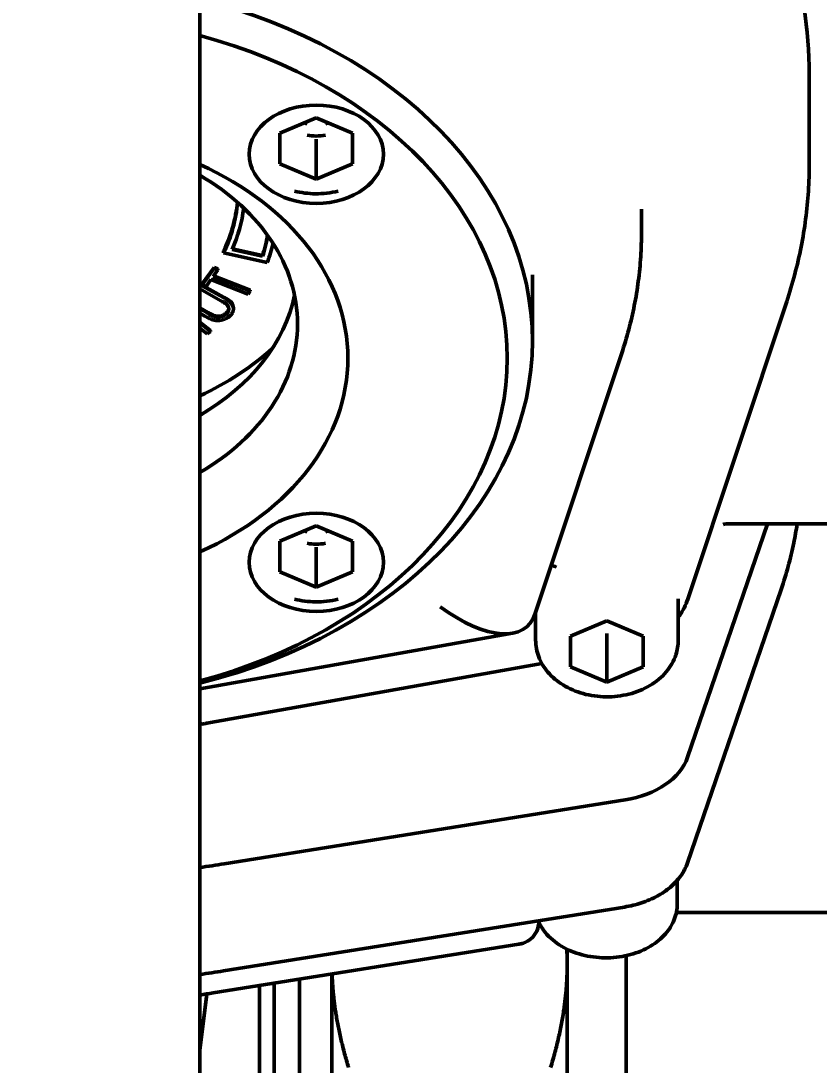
# Model space of a CAD drawing. Header units: inches. Extents: x 11 to 1621, y 11 to 1332.
# Drawn here: x 760.752 to 762.626, y 314.697 to 317.146 of the extents above; entities that cross this region are included whole.
import ezdxf

# ---------------------------------------------------------------- set-up
doc = ezdxf.new("R2010")
doc.units = ezdxf.units.IN
doc.header["$LTSCALE"] = 48
doc.header["$MEASUREMENT"] = 0
doc.layers.add('Dimension (ANSI)', color=7, linetype='Continuous', lineweight=25)
doc.layers.add('Visible (ANSI)', color=7, linetype='Continuous', lineweight=50)
doc.styles.add('Dimension Text', font='tahoma.ttf')
doc.dimstyles.new('ELC FT', dxfattribs={"dimscale": 48, "dimtxt": 0.12, "dimasz": 0.098425, "dimexe": 0.05, "dimexo": 0.1, "dimgap": 0.031496, "dimtad": 1, "dimdec": 5, "dimzin": 3, "dimdsep": 46, "dimlunit": 4, "dimtxsty": 'Dimension Text', "dimcen": 0.09, "dimdle": 0.5, "dimclrd": 5, "dimclre": 5, "dimclrt": 256, "dimadec": 1, "dimazin": 3, "dimtfac": 0.833333, "dimtofl": 0, "dimtmove": 0, "dimatfit": 3, "dimfxl": 0, "dimfrac": 2, "dimtolj": 1, "dimtzin": 0, "dimlwd": 25, "dimlwe": 25, "dimarcsym": 0})

# ---------------------------------------------------------------- blocks, each defined once
blk = doc.blocks.new('*D15')
at = {"layer": 'Defpoints', "color": 0, "linetype": 'Continuous', "transparency": 16777216}
for p in [(804.8774, 319.6302), (264.5024, 280.7711), (804.8774, 187.6927)]:
    blk.add_point(p, dxfattribs=at)
at = {"layer": 'Dimension (ANSI)', "color": 5, "linetype": 'Continuous', "lineweight": 25, "transparency": 16777216}
for p, q in [((804.8774, 314.8302), (804.8774, 185.2927)), ((264.5024, 275.9711), (264.5024, 185.2927)), ((269.2268, 187.6927), (800.153, 187.6927))]:
    blk.add_line(p, q, dxfattribs=at)
at = {"layer": 'Dimension (ANSI)', "color": 5, "linetype": 'Continuous', "transparency": 16777216}
for points in [[(269.2268, 188.4801), (269.2268, 186.9053), (264.5024, 187.6927)], [(800.153, 188.4801), (800.153, 186.9053), (804.8774, 187.6927)]]:
    blk.add_solid(points, dxfattribs=at)
at = {"layer": 'Dimension (ANSI)', "linetype": 'Continuous', "lineweight": 25, "transparency": 16777216, "insert": (534.7524, 192.8408), "char_height": 5.76, "attachment_point": 5, "style": 'Dimension Text'}
blk.add_mtext('\\A1;45\'-0 3/8"', dxfattribs=at)
blk = doc.blocks.new('*D25')
at = {"layer": 'Defpoints', "color": 0, "linetype": 'Continuous', "transparency": 16777216}
for p in [(804.8774, 319.6302), (744.2524, 285.9427), (804.8774, 225.928)]:
    blk.add_point(p, dxfattribs=at)
at = {"layer": 'Dimension (ANSI)', "color": 5, "linetype": 'Continuous', "lineweight": 25, "transparency": 16777216}
for p, q in [((804.8774, 314.8302), (804.8774, 223.528)), ((744.2524, 281.1427), (744.2524, 223.528)), ((748.9768, 225.928), (800.153, 225.928))]:
    blk.add_line(p, q, dxfattribs=at)
at = {"layer": 'Dimension (ANSI)', "color": 5, "linetype": 'Continuous', "transparency": 16777216}
for points in [[(748.9768, 226.7154), (748.9768, 225.1406), (744.2524, 225.928)], [(800.153, 226.7154), (800.153, 225.1406), (804.8774, 225.928)]]:
    blk.add_solid(points, dxfattribs=at)
at = {"layer": 'Dimension (ANSI)', "linetype": 'Continuous', "lineweight": 25, "transparency": 16777216, "insert": (774.5649, 231.076), "char_height": 5.76, "attachment_point": 5, "style": 'Dimension Text'}
blk.add_mtext('\\A1;5\'-0 5/8"', dxfattribs=at)

msp = doc.modelspace()

# ---------------------------------------------------------------- linework, layer by layer
at = {"layer": 'Visible (ANSI)'}
for p, q in [((761.172429, 334.773116), (761.172429, 302.503616)), ((762.602504, 316.811907), (762.602504, 317.019997)), ((761.360454, 316.882446), (761.445693, 316.918438)), ((761.445693, 316.918438), (761.530932, 316.882446)), ((761.423953, 316.904477), (761.418291, 316.906868)), ((761.473095, 316.906868), (761.467433, 316.904477)), ((761.360454, 316.810463), (761.360454, 316.882446)), ((761.445693, 316.774471), (761.445693, 316.868447)), ((761.530932, 316.882446), (761.530932, 316.810463)), ((761.445693, 316.774471), (761.360454, 316.810463)), ((761.530932, 316.810463), (761.445693, 316.774471)), ((762.208803, 316.650805), (762.208803, 316.704506)), ((761.228262, 316.606221), (761.228262, 316.601925)), ((761.228262, 316.601925), (761.33009, 316.579218)), ((761.319338, 316.593656), (761.248313, 316.609495)), ((761.319338, 316.595804), (761.249162, 316.611454)), ((761.319338, 316.593656), (761.319338, 316.595804)), ((761.177605, 316.528926), (761.205628, 316.567622)), ((761.177605, 316.526778), (761.205628, 316.565474)), ((761.214991, 316.561856), (761.203596, 316.546126)), ((761.204811, 316.547803), (761.290668, 316.514552)), ((761.205628, 316.567622), (761.214991, 316.564004)), ((761.205628, 316.567622), (761.205628, 316.565474)), ((761.205628, 316.565474), (761.214991, 316.561856)), ((761.214991, 316.564004), (761.214991, 316.561856)), ((761.952897, 316.394844), (761.952897, 316.550051)), ((761.172429, 316.52443), (761.175825, 316.527668)), ((761.172429, 316.522282), (761.175825, 316.52552)), ((761.175825, 316.527668), (761.228514, 316.498097)), ((761.175825, 316.527668), (761.175825, 316.52552)), ((761.175825, 316.52552), (761.228514, 316.495949)), ((761.177605, 316.528926), (761.177605, 316.526778)), ((761.186968, 316.52316), (761.177605, 316.526778)), ((761.198385, 316.538939), (761.186968, 316.52316)), ((761.285456, 316.505218), (761.198385, 316.538939)), ((761.203596, 316.546126), (761.290668, 316.512404)), ((761.221823, 316.489569), (761.172429, 316.517291)), ((761.290668, 316.512404), (761.285456, 316.505218)), ((761.290668, 316.512404), (761.290668, 316.514552)), ((762.549403, 316.48763), (762.317181, 315.789392)), ((761.172429, 316.472557), (761.190863, 316.462211)), ((761.172429, 316.470409), (761.190863, 316.460063)), ((761.184172, 316.453684), (761.172429, 316.460274)), ((761.202832, 316.455913), (761.202832, 316.453765)), ((761.235139, 316.461291), (761.235139, 316.459143)), ((761.251193, 316.469897), (761.251193, 316.472045)), ((761.172429, 316.439498), (761.19743, 316.419405)), ((761.172429, 316.43735), (761.19743, 316.417257)), ((761.18926, 316.411831), (761.172429, 316.425359)), ((761.19743, 316.417257), (761.18926, 316.411831)), ((761.19743, 316.419405), (761.19743, 316.417257)), ((762.162373, 316.366482), (761.959401, 315.756191)), ((761.360454, 315.925524), (761.445693, 315.961516)), ((761.445693, 315.961516), (761.530932, 315.925524)), ((762.317023, 315.419184), (762.504421, 315.966035)), ((762.504421, 315.966035), (762.317023, 315.419184)), ((762.407349, 315.966035), (762.407361, 315.966035)), ((762.407351, 315.966035), (762.858409, 315.966035)), ((761.423953, 315.947555), (761.418291, 315.949946)), ((761.473095, 315.949946), (761.467433, 315.947555)), ((761.360454, 315.853541), (761.360454, 315.925524)), ((761.445693, 315.817549), (761.445693, 315.911525)), ((761.530932, 315.925524), (761.530932, 315.853541)), ((761.445693, 315.817549), (761.360454, 315.853541)), ((761.530932, 315.853541), (761.445693, 315.817549)), ((762.316477, 315.171113), (762.5363, 315.812585)), ((762.295023, 315.790342), (762.295023, 315.693693)), ((761.960378, 315.759129), (761.960378, 315.693693)), ((762.042462, 315.702835), (762.127701, 315.738826)), ((762.127701, 315.738826), (762.212939, 315.702835)), ((761.90567, 315.709739), (761.172429, 315.57931)), ((762.042462, 315.630851), (762.042462, 315.702835)), ((762.127701, 315.594859), (762.127701, 315.708973)), ((762.212939, 315.702835), (762.212939, 315.630851)), ((761.975137, 315.638645), (761.188466, 315.498712)), ((762.127701, 315.594859), (762.042462, 315.630851)), ((762.212939, 315.630851), (762.127701, 315.594859)), ((761.22956, 315.169088), (762.170137, 315.319008)), ((762.170137, 315.319008), (761.22956, 315.169088)), ((762.292661, 315.13054), (762.292661, 315.075422)), ((761.228179, 314.917977), (762.168756, 315.067896)), ((762.898716, 315.054932), (762.290523, 315.054932)), ((761.967858, 315.035835), (761.967858, 315.035875)), ((761.203353, 314.866451), (761.920933, 314.980827)), ((761.920924, 314.980826), (761.920935, 314.980828)), ((762.034429, 314.932844), (762.034429, 314.968678)), ((762.034429, 314.506558), (762.034429, 314.932844)), ((762.172429, 314.953779), (762.172429, 314.367432)), ((761.482429, 314.910934), (761.482429, 314.506558)), ((761.312429, 314.744268), (761.312429, 314.883837)), ((761.346429, 314.889256), (761.346429, 314.489482)), ((761.405979, 314.898748), (761.405979, 314.429932)), ((761.188916, 314.864197), (761.172429, 314.732273)), ((761.312429, 314.744268), (761.312429, 314.6651))]:
    msp.add_line(p, q, dxfattribs=at)
for centre, major_axis, ratio, start_param, end_param in [((760.79148, 317.019997), (1.811024, 0), 0.7313537, 0, 0.23860247), ((760.79148, 316.394844), (1.161417, 0), 0.7313537, 5.04657848, 7.51979214), ((760.79148, 316.354568), (1.102362, 0), 0.7313537, 5.0652407, 7.50112992), ((761.445693, 316.940431), (0.088583, 0), 0.7313537, 4.464433, 4.96034496), ((760.79148, 316.354568), (0.728346, 0), 0.7313537, 5.26279437, 7.30357624), ((760.79148, 316.435119), (0.610236, 0), 0.7313537, 5.38657924, 7.17979137), ((760.647337, 316.754082), (0.6151, 0), 0.7313537, 5.94827538, 6.20834873), ((760.647337, 316.749786), (0.6151, 0), 0.7313537, 5.94827538, 6.21717292), ((760.647337, 316.749786), (0.630848, 0), 0.7313537, 5.97422032, 6.19021655), ((760.912503, 316.674487), (0.420819, 0), 0.7313537, 6.02466036, 6.18207185), ((760.912503, 316.672339), (0.420819, 0), 0.7313537, 6.02466036, 6.18798117), ((760.912503, 316.672339), (0.436567, 0), 0.7313537, 5.98722932, 6.13245078), ((760.79148, 316.569371), (0.610236, 0), 0.7313537, 5.38657924, 6.13220672), ((760.79148, 316.703623), (-0.708661, 0), 0.7313537, 2.13833886, 2.46201403), ((761.445693, 315.983509), (0.088583, 0), 0.7313537, 4.464433, 4.96034496), ((762.029929, 315.798763), (-0.057919, 0.066993), 0.44630985, 5.5095606, 5.71882861), ((761.736613, 315.959583), (0.202716, -0.234477), 0.44630985, 5.18894005, 6.54280915), ((762.125338, 315.449736), (0.19685, 0), 0.68199836, 4.94197913, 6.05359515), ((762.125338, 315.449736), (0.19685, 0), 0.68199836, 4.94197913, 6.05359515), ((760.83085, 316.332575), (-1.751969, 0), 0.68199836, 1.76702185, 1.80038648), ((760.83085, 316.332575), (1.751969, 0), 0.68199836, 4.90861451, 4.94197913)]:
    msp.add_ellipse(centre, major_axis=major_axis, ratio=ratio, start_param=start_param, end_param=end_param, dxfattribs=at)
for centre in [(761.445693, 316.833029), (761.445693, 315.876107)]:
    msp.add_ellipse(centre, major_axis=(-0.15748, 0), ratio=0.7313537, dxfattribs=at)
for points, knots in [([(762.549403, 316.48763), (762.556431, 316.508761), (762.562776, 316.530036), (762.57408, 316.57282), (762.579039, 316.594329), (762.587553, 316.637524), (762.591108, 316.65921), (762.5968, 316.702701), (762.598939, 316.724507), (762.60179, 316.768177), (762.602504, 316.790042), (762.602504, 316.811907)], [1.332193858, 1.332193858, 1.332193858, 1.332193858, 1.379914352, 1.379914352, 1.427634846, 1.427634846, 1.475355339, 1.475355339, 1.523075833, 1.523075833, 1.570796327, 1.570796327, 1.570796327, 1.570796327]), ([(761.394524, 316.746621), (761.410401, 316.742631), (761.426921, 316.740539), (761.461499, 316.74018), (761.479563, 316.742274), (761.496862, 316.746621)], [5.952254484, 5.952254484, 5.952254484, 5.952254484, 6.268993278, 6.268993278, 6.614116131, 6.614116131, 6.614116131, 6.614116131]), ([(762.162373, 316.366482), (762.16847, 316.384812), (762.173992, 316.403323), (762.183853, 316.440644), (762.188191, 316.459454), (762.195651, 316.497304), (762.198773, 316.516344), (762.203778, 316.554582), (762.205661, 316.573779), (762.208174, 316.612252), (762.208803, 316.631529), (762.208803, 316.650805)], [1.332193858, 1.332193858, 1.332193858, 1.332193858, 1.379914352, 1.379914352, 1.427634846, 1.427634846, 1.475355339, 1.475355339, 1.523075833, 1.523075833, 1.570796327, 1.570796327, 1.570796327, 1.570796327]), ([(761.228514, 316.498097), (761.229461, 316.497557), (761.231306, 316.496505), (761.233932, 316.494897), (761.236395, 316.493345), (761.23862, 316.491782), (761.240687, 316.490271), (761.242538, 316.488769), (761.244198, 316.487299), (761.245684, 316.485848), (761.246982, 316.484369), (761.248083, 316.482824), (761.24905, 316.481216), (761.24981, 316.479527), (761.250408, 316.477766), (761.250855, 316.475943), (761.251106, 316.474042), (761.251192, 316.472736), (761.251193, 316.472062), (761.251193, 316.472045)], [0, 0, 0, 0, 0.00009175218, 0.0001788605, 0.0002618127, 0.00034022589, 0.00041463582, 0.00048515659, 0.00055151549, 0.0006138666, 0.00067459164, 0.00073500299, 0.00079574107, 0.00085802358, 0.00092066856, 0.00098524506, 0.00105142955, 0.00112013993, 0.00112188785, 0.00112188785, 0.00112188785, 0.00112188785]), ([(761.234786, 316.481268), (761.234533, 316.481497), (761.234279, 316.481726), (761.234013, 316.481947), (761.233689, 316.482214), (761.233344, 316.482469), (761.232997, 316.482722), (761.232583, 316.483022), (761.232165, 316.483319), (761.231738, 316.48361), (761.231247, 316.483945), (761.230744, 316.484273), (761.230237, 316.484595), (761.229661, 316.484961), (761.229078, 316.48532), (761.228492, 316.485677), (761.227833, 316.486079), (761.227171, 316.486477), (761.226505, 316.486872), (761.225773, 316.487307), (761.225037, 316.487738), (761.224296, 316.488164), (761.223476, 316.488637), (761.22265, 316.489103), (761.221823, 316.489569)], [0, 0, 0, 0, 0.000030606845, 0.000030606845, 0.000030606845, 0.00006782602, 0.00006782602, 0.00006782602, 0.000112169305, 0.000112169305, 0.000112169305, 0.000163310253, 0.000163310253, 0.000163310253, 0.000221300567, 0.000221300567, 0.000221300567, 0.000286529687, 0.000286529687, 0.000286529687, 0.000358222815, 0.000358222815, 0.000358222815, 0.000437617976, 0.000437617976, 0.000437617976, 0.000437617976]), ([(761.228514, 316.495949), (761.229461, 316.495409), (761.231306, 316.494357), (761.233932, 316.492749), (761.236395, 316.491197), (761.23862, 316.489634), (761.240687, 316.488123), (761.242538, 316.486621), (761.244198, 316.485151), (761.245684, 316.4837), (761.246982, 316.482221), (761.248083, 316.480676), (761.24905, 316.479068), (761.24981, 316.477379), (761.250408, 316.475618), (761.250855, 316.473795), (761.251106, 316.471894), (761.251234, 316.469942), (761.251116, 316.46796), (761.250798, 316.46599), (761.250206, 316.464054), (761.249419, 316.462143), (761.248367, 316.46026), (761.247087, 316.458409), (761.245577, 316.456581), (761.244412, 316.455422), (761.243817, 316.45483)], [0, 0, 0, 0, 0.05429577, 0.10584346, 0.1549317, 0.20133392, 0.24536714, 0.2870989, 0.3263678, 0.36326503, 0.39920001, 0.43494936, 0.47089206, 0.50774869, 0.54481983, 0.58303397, 0.62219966, 0.66286009, 0.70385324, 0.74478548, 0.7853476, 0.82642993, 0.8681085, 0.91099867, 0.95463091, 1, 1, 1, 1]), ([(761.235139, 316.459143), (761.235665, 316.459678), (761.236191, 316.460213), (761.236663, 316.460774), (761.23713, 316.461329), (761.237543, 316.46191), (761.237921, 316.462502), (761.238302, 316.463098), (761.238647, 316.463705), (761.238937, 316.464327), (761.239231, 316.464956), (761.239467, 316.465599), (761.239666, 316.466249), (761.239864, 316.466894), (761.240024, 316.467546), (761.24013, 316.468203), (761.240233, 316.468846), (761.240284, 316.469493), (761.240284, 316.470141), (761.240284, 316.470783), (761.240234, 316.471425), (761.24013, 316.472063), (761.240025, 316.472704), (761.239867, 316.47334), (761.239666, 316.473968), (761.239463, 316.474603), (761.239217, 316.47523), (761.238915, 316.475842), (761.238605, 316.47647), (761.238236, 316.477083), (761.237833, 316.477683), (761.237417, 316.478302), (761.236965, 316.478909), (761.236464, 316.479492), (761.23594, 316.480101), (761.235363, 316.480685), (761.234786, 316.481268)], [0, 0, 0, 0, 0.000068766686, 0.000068766686, 0.000068766686, 0.000136923989, 0.000136923989, 0.000136923989, 0.000205513498, 0.000205513498, 0.000205513498, 0.000274938866, 0.000274938866, 0.000274938866, 0.000343980767, 0.000343980767, 0.000343980767, 0.000411558275, 0.000411558275, 0.000411558275, 0.000478574554, 0.000478574554, 0.000478574554, 0.000545955342, 0.000545955342, 0.000545955342, 0.000613912953, 0.000613912953, 0.000613912953, 0.000683672127, 0.000683672127, 0.000683672127, 0.000755641256, 0.000755641256, 0.000755641256, 0.000830806738, 0.000830806738, 0.000830806738, 0.000830806738]), ([(761.203782, 316.444527), (761.203219, 316.444694), (761.201995, 316.445058), (761.200088, 316.445759), (761.197965, 316.44664), (761.195618, 316.44769), (761.193073, 316.448943), (761.190279, 316.450339), (761.187302, 316.451953), (761.185246, 316.45309), (761.184172, 316.453684)], [0, 0, 0, 0, 0.000046184161, 0.000100536463, 0.000162225048, 0.000231864828, 0.000309842722, 0.000395598565, 0.000489358903, 0.00059173907, 0.00059173907, 0.00059173907, 0.00059173907]), ([(761.190863, 316.462211), (761.191607, 316.461797), (761.193028, 316.461006), (761.195043, 316.459877), (761.196864, 316.458889), (761.198462, 316.458032), (761.199869, 316.457327), (761.201026, 316.456718), (761.201998, 316.456267), (761.202581, 316.456019), (761.202832, 316.455913)], [0, 0, 0, 0, 0.000071229369, 0.000136064464, 0.000193383138, 0.000243977341, 0.000287074819, 0.000323326332, 0.000352576365, 0.000374699503, 0.000374699503, 0.000374699503, 0.000374699503]), ([(761.190863, 316.460063), (761.191607, 316.459649), (761.193028, 316.458858), (761.195043, 316.457729), (761.196864, 316.456741), (761.198462, 316.455884), (761.199869, 316.455179), (761.201026, 316.45457), (761.201998, 316.454119), (761.202581, 316.453871), (761.202832, 316.453765)], [0, 0, 0, 0, 0.000071229369, 0.000136064464, 0.000193383138, 0.000243977341, 0.000287074819, 0.000323326332, 0.000352576365, 0.000374699503, 0.000374699503, 0.000374699503, 0.000374699503]), ([(761.202832, 316.455913), (761.203758, 316.455544), (761.205549, 316.454832), (761.208308, 316.454005), (761.211042, 316.453486), (761.21376, 316.453229), (761.216514, 316.453282), (761.219348, 316.453647), (761.222271, 316.454343), (761.225225, 316.455321), (761.228101, 316.456527), (761.230754, 316.457931), (761.233138, 316.459502), (761.234474, 316.460696), (761.235139, 316.461291)], [0, 0, 0, 0, 0.000080394765, 0.000155495634, 0.00022688547, 0.000295372266, 0.000363921228, 0.000436320437, 0.000514128507, 0.000597852993, 0.000683409645, 0.000766665528, 0.000847373648, 0.000927430189, 0.000927430189, 0.000927430189, 0.000927430189]), ([(761.202832, 316.453765), (761.203758, 316.453396), (761.204684, 316.453028), (761.205637, 316.452699), (761.206527, 316.452391), (761.20744, 316.452117), (761.208375, 316.451891), (761.209263, 316.451676), (761.210171, 316.451504), (761.211091, 316.451374), (761.211973, 316.45125), (761.212866, 316.451166), (761.213763, 316.451132), (761.214661, 316.451098), (761.215562, 316.451116), (761.216457, 316.451181), (761.217402, 316.451249), (761.21834, 316.45137), (761.219262, 316.451536), (761.220252, 316.451715), (761.221224, 316.451946), (761.222176, 316.452214), (761.223201, 316.452503), (761.224202, 316.452834), (761.22518, 316.453199), (761.226179, 316.453573), (761.227153, 316.453981), (761.228095, 316.454427), (761.229011, 316.45486), (761.229896, 316.455329), (761.230745, 316.455832), (761.231567, 316.456319), (761.232356, 316.456839), (761.233085, 316.457398), (761.233809, 316.457953), (761.234474, 316.458548), (761.235139, 316.459143)], [0, 0, 0, 0, 0.000080394765, 0.000080394765, 0.000080394765, 0.000155495634, 0.000155495634, 0.000155495634, 0.00022688547, 0.00022688547, 0.00022688547, 0.000295372266, 0.000295372266, 0.000295372266, 0.000363921228, 0.000363921228, 0.000363921228, 0.000436320437, 0.000436320437, 0.000436320437, 0.000514128507, 0.000514128507, 0.000514128507, 0.000597852993, 0.000597852993, 0.000597852993, 0.000683409645, 0.000683409645, 0.000683409645, 0.000766665528, 0.000766665528, 0.000766665528, 0.000847373648, 0.000847373648, 0.000847373648, 0.000927430189, 0.000927430189, 0.000927430189, 0.000927430189]), ([(761.243817, 316.45483), (761.243137, 316.454204), (761.241799, 316.452972), (761.239626, 316.45128), (761.237385, 316.449737), (761.235074, 316.448334), (761.23263, 316.44713), (761.23013, 316.446061), (761.227561, 316.445122), (761.224896, 316.444395), (761.22221, 316.443813), (761.219525, 316.443384), (761.216856, 316.443141), (761.214204, 316.44308), (761.211565, 316.443171), (761.208944, 316.443453), (761.20633, 316.443882), (761.204638, 316.44431), (761.203782, 316.444527)], [0, 0, 0, 0, 0.07197449, 0.14157383, 0.20876474, 0.27453395, 0.33904871, 0.40246215, 0.46509314, 0.52782153, 0.58946049, 0.64943309, 0.70851616, 0.76621382, 0.82395217, 0.8822027, 0.94038871, 1, 1, 1, 1]), ([(761.235139, 316.461291), (761.235665, 316.461826), (761.236713, 316.462892), (761.237959, 316.464642), (761.238997, 316.466468), (761.239702, 316.468387), (761.240094, 316.469978), (761.240211, 316.470924), (761.240237, 316.471211)], [0, 0, 0, 0, 0.000068766686, 0.000136923989, 0.000205513498, 0.000274938866, 0.000343980767, 0.000374032746, 0.000374032746, 0.000374032746, 0.000374032746]), ([(762.5363, 315.812585), (762.542469, 315.830588), (762.548035, 315.848693), (762.557944, 315.885072), (762.562287, 315.903344), (762.569012, 315.936427), (762.571611, 315.951216), (762.573809, 315.966035)], [1.341206173, 1.341206173, 1.341206173, 1.341206173, 1.387124204, 1.387124204, 1.433042235, 1.433042235, 1.469976892, 1.469976892, 1.469976892, 1.469976892]), ([(761.394524, 315.789698), (761.410401, 315.785709), (761.426921, 315.783617), (761.461499, 315.783258), (761.479563, 315.785352), (761.496862, 315.789698)], [5.952254484, 5.952254484, 5.952254484, 5.952254484, 6.268993278, 6.268993278, 6.614116131, 6.614116131, 6.614116131, 6.614116131]), ([(762.295023, 315.746914), (762.296386, 315.748762), (762.297713, 315.750643), (762.30655, 315.763777), (762.312783, 315.77617), (762.317181, 315.789392)], [1.076143519, 1.076143519, 1.076143519, 1.076143519, 1.113472399, 1.113472399, 1.332193858, 1.332193858, 1.332193858, 1.332193858]), ([(761.960378, 315.693693), (761.960378, 315.68033), (761.962912, 315.666991), (761.972642, 315.641474), (761.980012, 315.629391), (761.999125, 315.606939), (762.011226, 315.596846), (762.039135, 315.579665), (762.055168, 315.572854), (762.089251, 315.563438), (762.107347, 315.560944), (762.143665, 315.560567), (762.161887, 315.562699), (762.196717, 315.571537), (762.213334, 315.578229), (762.243032, 315.595836), (762.2562, 315.606667), (762.276845, 315.63128), (762.284658, 315.644812), (762.293112, 315.670447), (762.295023, 315.682064), (762.295023, 315.693693)], [4.71238898, 4.71238898, 4.71238898, 4.71238898, 4.9843549, 4.9843549, 5.26924324, 5.26924324, 5.58350397, 5.58350397, 5.92198095, 5.92198095, 6.26899328, 6.26899328, 6.61714469, 6.61714469, 6.96438583, 6.96438583, 7.30372446, 7.30372446, 7.61730685, 7.61730685, 7.85398163, 7.85398163, 7.85398163, 7.85398163]), ([(761.172429, 315.496426), (761.175021, 315.496705), (761.177607, 315.497027), (761.182955, 315.497783), (761.185715, 315.498223), (761.188466, 315.498712)], [0.146364418, 0.146364418, 0.146364418, 0.146364418, 0.190869207, 0.190869207, 0.2385865087, 0.2385865087, 0.2385865087, 0.2385865087]), ([(762.168756, 315.067896), (762.182551, 315.070095), (762.196028, 315.073349), (762.221754, 315.081866), (762.234003, 315.087128), (762.256724, 315.099512), (762.267195, 315.106633), (762.285836, 315.12254), (762.294006, 315.131329), (762.307507, 315.150298), (762.312834, 315.160484), (762.316477, 315.171113)], [0.22959015, 0.22959015, 0.22959015, 0.22959015, 0.45191336, 0.45191336, 0.67423656, 0.67423656, 0.89655977, 0.89655977, 1.11888297, 1.11888297, 1.34120617, 1.34120617, 1.34120617, 1.34120617]), ([(762.292661, 315.075422), (762.292661, 315.062868), (762.290215, 315.050346), (762.280867, 315.026356), (762.27375, 315.01501), (762.255175, 314.993671), (762.243267, 314.984033), (762.215628, 314.96746), (762.199621, 314.960853), (762.165601, 314.95165), (762.147547, 314.949151), (762.111316, 314.948498), (762.093142, 314.950344), (762.058268, 314.95835), (762.041564, 314.964507), (762.011451, 314.980979), (761.997966, 314.99124), (761.979183, 315.012178), (761.972652, 315.021789), (761.967766, 315.032241)], [4.71238898, 4.71238898, 4.71238898, 4.71238898, 4.9721356, 4.9721356, 5.24815007, 5.24815007, 5.56195044, 5.56195044, 5.90556884, 5.90556884, 6.25675055, 6.25675055, 6.6078846, 6.6078846, 6.95918725, 6.95918725, 7.30491827, 7.30491827, 7.54534631, 7.54534631, 7.54534631, 7.54534631]), ([(761.967858, 315.035835), (761.967858, 315.027209), (761.966247, 315.018797), (761.95986, 315.004365), (761.955122, 314.99809), (761.944168, 314.988878), (761.938037, 314.985593), (761.928147, 314.982265), (761.924569, 314.981407), (761.920935, 314.980828)], [0, 0, 0, 0, 0.079343933, 0.079343933, 0.154627833, 0.154627833, 0.224091925, 0.224091925, 0.261515754, 0.261515754, 0.261515754, 0.261515754])]:
    msp.add_open_spline(points, degree=3, knots=knots, dxfattribs=at)
for points in [[(762.407349, 315.966035), (762.403185, 315.966035), (762.40061, 315.964676), (762.40061, 315.964676)], [(761.172429, 314.909744), (761.191076, 314.912281), (761.209662, 314.915026), (761.228179, 314.917977)], [(761.172429, 314.861737), (761.182757, 314.86324), (761.193066, 314.864812), (761.203353, 314.866451)]]:
    msp.add_open_spline(points, degree=3, dxfattribs=at)
for points, weights in [([(762.034429, 314.932844), (762.034429, 314.950957), (762.033481, 314.969138)], [1, 1.00594319864, 1.01002515368]), ([(761.995353, 314.691291), (762.034429, 314.820739), (762.034429, 314.932844)], [1, 1.0379548493, 1]), ([(761.482774, 314.910989), (761.485987, 314.808952), (761.521505, 314.691291)], [1.00647624492, 1.03438002821, 1])]:
    msp.add_rational_spline(points, weights, degree=2, dxfattribs=at)

# ---------------------------------------------------------------- dimensions: what is measured, and where the dimension line sits
at = {"layer": 'Dimension (ANSI)', "color": 5, "linetype": 'Continuous', "lineweight": 25, "true_color": 0x0000ff}
dim = msp.add_linear_dim(base=(804.877429, 187.692735), p1=(264.502429, 280.771104), p2=(804.877429, 319.630235), angle=180, dimstyle='ELC FT', override={"dimgap": 0.031496, "dimdec": 5, "dimlfac": 1, "dimtol": 0, "dimlim": 0, "dimtp": 0, "dimtm": 0, "dimtdec": 2, "dimatfit": 1}, dxfattribs=at)
dim.commit()
dim.dimension.update_dxf_attribs({"geometry": '*D15', "text_midpoint": (534.752429, 187.692735), "dimtype": 160})
dim = msp.add_linear_dim(base=(804.877429, 225.927966), p1=(744.252429, 285.942735), p2=(804.877429, 319.630235), dimstyle='ELC FT', override={"dimgap": 0.031496, "dimdec": 5, "dimlfac": 1, "dimtol": 0, "dimlim": 0, "dimtp": 0, "dimtm": 0, "dimtdec": 2, "dimatfit": 1}, dxfattribs=at)
dim.commit()
dim.dimension.update_dxf_attribs({"geometry": '*D25', "text_midpoint": (774.564929, 225.927966), "dimtype": 160})

doc.saveas('drawing.dxf')
